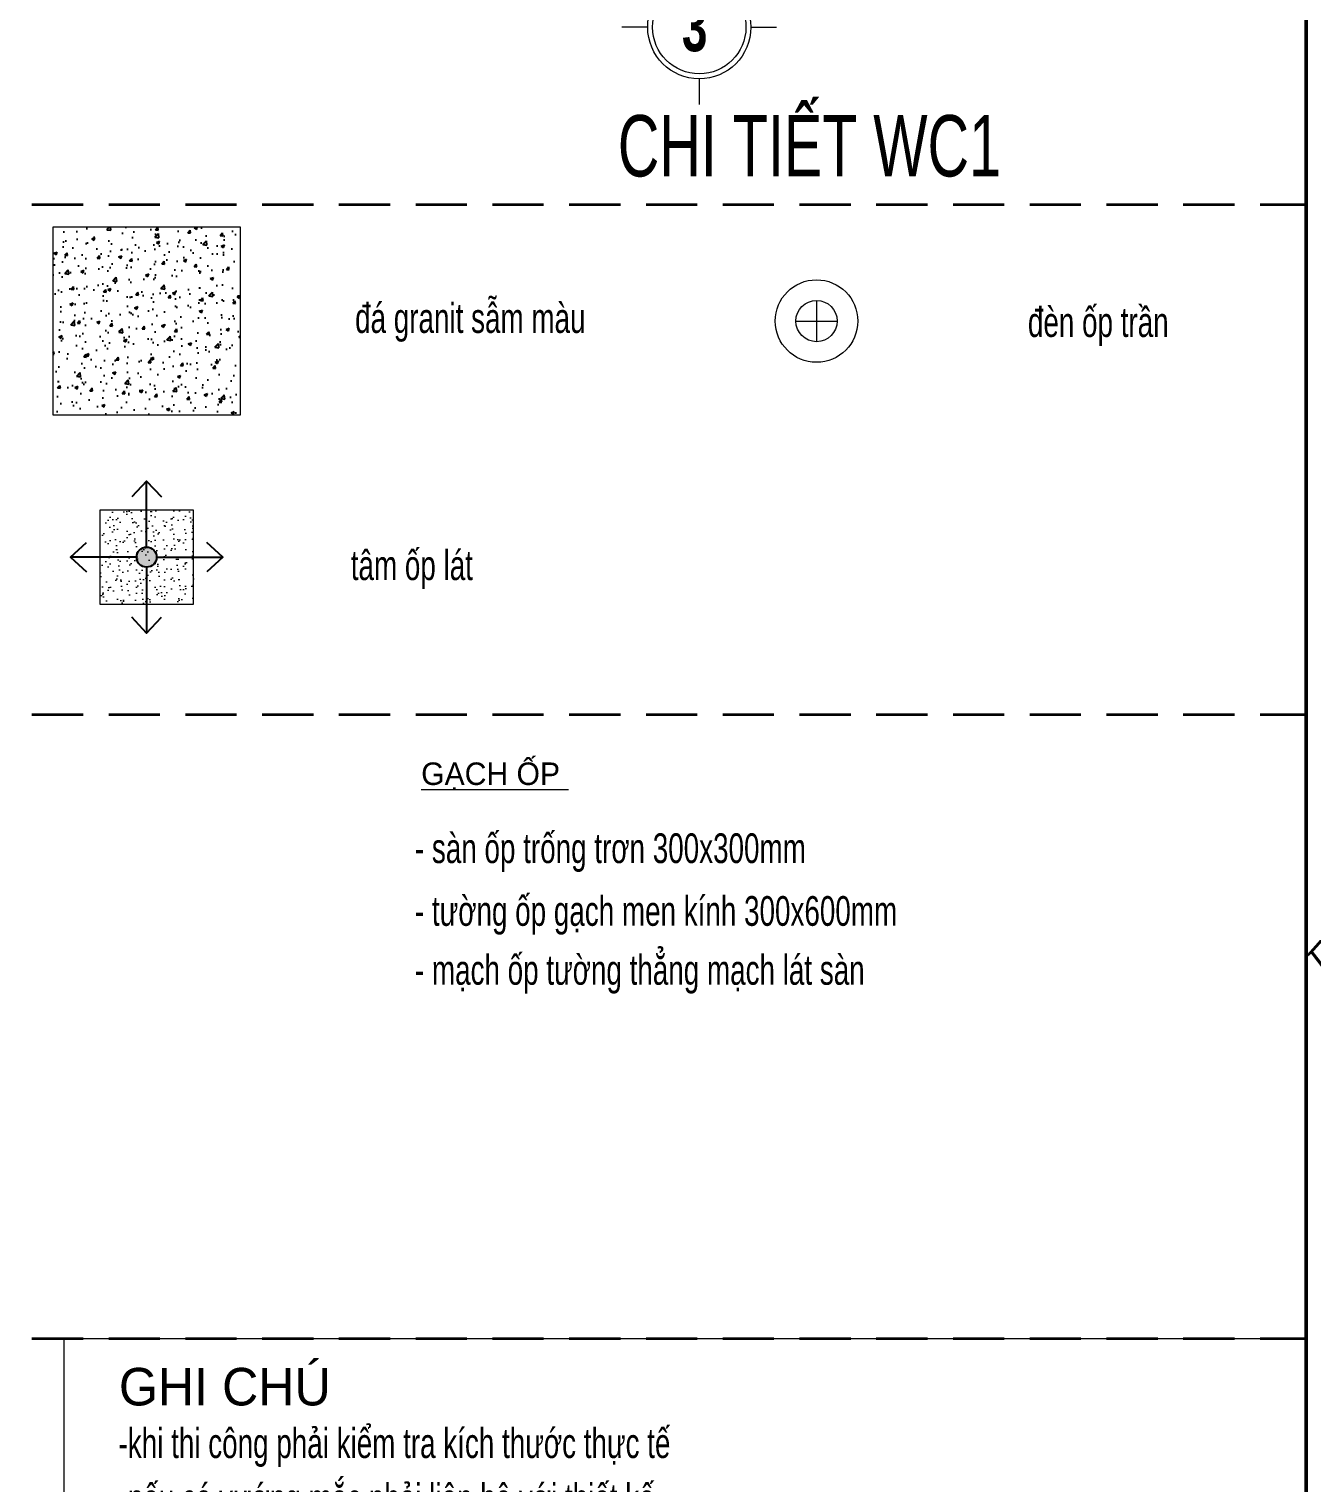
# Model space of a CAD drawing. Header units: millimetres. Extents: x 1336014 to 2939047, y -333549 to -60566.
# Drawn here: x 1380119 to 1383253, y -207071 to -203519 of the extents above; entities that cross this region are included whole.
import ezdxf
from ezdxf.enums import TextEntityAlignment as Align

# ---------------------------------------------------------------- set-up
doc = ezdxf.new("R2010")
doc.units = ezdxf.units.MM
doc.header["$MEASUREMENT"] = 0
doc.linetypes.add('$1$HIDDEN', pattern=[0.375, 0.25, -0.125])
for name, color, linetype, lineweight in [('01.Cut', 255, 'Continuous', 35), ('05.Text', 253, 'Continuous', 18), ('08.Dim', 156, 'Continuous', 15), ('11.Khung bo', 32, 'Continuous', 50), ('AUDIT_I_140723151307-0', 7, 'Continuous', 5), ('AUDIT_I_140806231233-0', 7, 'Continuous', 5), ('CA-dim', 8, 'Continuous', 13), ('CA.thay 145', 145, 'Continuous', 18), ('lat san', 139, 'Continuous', 13)]:
    doc.layers.add(name, color=color, linetype=linetype, lineweight=lineweight)
for name, color, linetype in [('diemnhan', 10, 'Continuous'), ('HACH', 250, 'Continuous'), ('text', 7, 'Continuous')]:
    doc.layers.add(name, color=color, linetype=linetype)
doc.styles.add('AVANTHB', font='')
doc.styles.add('CA.JSC1', font='', dxfattribs={"width": 0.8})
doc.styles.add('TT5_Ghi chu 1', font='', dxfattribs={"width": 0.7, "height": 240})
doc.styles.add('TT5_Text Dim', font='hoatbif.shx', dxfattribs={"width": 0.6})
doc.styles.add('VnAvantH', font='')
doc.styles.get('AVANTHB').set_extended_font_data('.VnAvantH', bold=True)
doc.styles.get('CA.JSC1').set_extended_font_data('.VnAvantH')
doc.styles.get('TT5_Ghi chu 1').set_extended_font_data('.VnBlackH')
doc.styles.get('VnAvantH').set_extended_font_data('.VnAvantH')

# ---------------------------------------------------------------- blocks, each defined once
blk = doc.blocks.new('100')
at = {"layer": '11.Khung bo', "const_width": 26.7}
blk.add_lwpolyline([(1860913, -945240), (1860913, -916940), (1896063, -916940), (1896063, -945240)], close=True, dxfattribs=at)
blk.add_lwpolyline([(1860913, -945240), (1860913, -916940), (1896063, -916940), (1896063, -945240)], close=True, dxfattribs=at)
blk.add_lwpolyline([(1860913, -945240), (1860913, -916940), (1896063, -916940), (1896063, -945240)], close=True, dxfattribs=at)
at = {"layer": '05.Text', "style": 'VnAvantH'}
blk.add_text('KTS.lª thÕ trinh', height=198, dxfattribs=at).set_placement((1898428, -936733), align=Align.RIGHT)
blk = doc.blocks.new('DANHTRUC')
for p, q in [((980383, -947347), (980383, -947137)), ((979963, -947767), (979753, -947767)), ((980803, -947767), (981013, -947767)), ((980383, -948187), (980383, -948397))]:
    blk.add_line(p, q)
for radius in [420, 380]:
    blk.add_circle((980383, -947767), radius)
blk = doc.blocks.new('dfgdgdggdg')
at = {"color": 147}
for p, q in [((0, 55), (0, -55)), ((-55, 0), (55, 0))]:
    blk.add_line(p, q, dxfattribs=at)
blk.add_circle((0, 0), 110)
blk.add_circle((0, 0), 55, dxfattribs=at)

msp = doc.modelspace()

# ---------------------------------------------------------------- hatches: boundary and pattern name
at = {"layer": 'diemnhan'}
msp.add_hatch(color=256, dxfattribs=at).paths.add_polyline_path([(1380406.5, -204784.7, 1), (1380406.5, -204833.7, 1)])
at = {"layer": 'HACH'}
h = msp.add_hatch(dxfattribs=at)
h.set_pattern_fill('AR-CONC', color=256, scale=11)
h.set_pattern_definition([(50, (999104.8, -288442.484), (78.89862, -6.902735), [8.25, -90.75]), (355, (999104.8, -288442.48), (-15.262647, 82.741135), [6.6, -72.6]), (100.451444, (999111.38, -288443.06), (63.635973, 75.838399), [7.011421, -77.125632]), (46.1842, (999104.8, -288420.48), (117.396546, -18.20712), [12.375, -136.125]), (96.635635, (999114.59, -288422), (102.812814, 107.153046), [10.517138, -115.688514]), (351.184164, (999104.8, -288420.48), (102.812814, 107.153046), [9.9, -108.9]), (21, (999115.8, -288425.984), (65.659776, -44.288078), [8.25, -90.75]), (326, (999115.8, -288425.98), (26.764687, 79.766505), [6.6, -72.6]), (71.451445, (999121.274, -288429.674), (92.424461, 35.478427), [7.011421, -77.125632]), (37.5, (999104.802, -288442.484), (1.337584, 36.618324), [0, -71.72, 0, -73.7, 0, -72.875]), (7.5, (999104.802, -288442.484), (28.937649, 43.3852883), [0, -42.02, 0, -70.07, 0, -27.775]), (327.5, (999080.272, -288442.484), (58.720468, -2.481036), [0, -27.5, 0, -85.8, 0, -113.85]), (317.5, (999069.27, -288442.484), (64.1504786, 11.011548), [0, -35.75, 0, -56.98, 0, -80.85])])
h.paths.add_polyline_path([(1380177.3, -204461.6), (1380635.7, -204461.6), (1380635.7, -204003.3), (1380177.3, -204003.3)])
at = {"layer": 'HACH', "lineweight": 5}
h = msp.add_hatch(dxfattribs=at)
h.set_pattern_fill('AR-SAND', color=256, scale=18.333333, angle=90, style=0)
h.set_pattern_definition([(127.5, (787502.643, -1587826.186), (-35.32510243, -1.15487823), [0, -27.86666667, 0, -31.16666667, 0, -29.79166667]), (97.5, (787502.643, -1587826.186), (-51.7393445, 32.4459063), [0, -15.03333333, 0, -25.11666667, 0, -9.625]), (57.5, (787502.643, -1587848.736), (-0.1037493, 57.0926008), [0, -9.16666667, 0, -33, 0, -43.08333333]), (47.5, (787502.643, -1587848.736), (-16.0907187, 55.1123211), [0, -4.58333333, 0, -21.63333333, 0, -24.75])])
h.paths.add_polyline_path([(1380521.1, -204694.6), (1380291.9, -204694.6), (1380291.9, -204923.8), (1380521.1, -204923.8)])

# ---------------------------------------------------------------- linework, layer by layer
at = {"layer": '01.Cut', "color": 6, "linetype": '$1$HIDDEN', "ltscale": 500}
for points in [[(1377126.4, -203948), (1383238.9, -203948)], [(1377126.4, -205193.9), (1383238.9, -205193.9)], [(1377126.4, -206718.4), (1383238.9, -206718.4)]]:
    msp.add_lwpolyline(points, dxfattribs=at)
at = {"layer": '08.Dim'}
msp.add_lwpolyline([(1380205.2, -206718.4), (1383238.9, -206718.4), (1383238.9, -207464.6), (1380205.2, -207464.6)], close=True, dxfattribs=at)
at = {"layer": 'CA.thay 145'}
msp.add_lwpolyline([(1380521.1, -204694.6), (1380291.9, -204694.6), (1380291.9, -204923.8), (1380521.1, -204923.8)], close=True, dxfattribs=at)
at = {"layer": 'diemnhan'}
for points in [[(1380406.5, -204784.7), (1380406.5, -204623.3), (1380370.4, -204662.3)], [(1380406.5, -204784.7), (1380406.5, -204623.3), (1380442.6, -204662.3)], [(1380382, -204809.2), (1380220.6, -204809.2), (1380259.6, -204773.1)], [(1380431, -204809.2), (1380592.4, -204809.2), (1380553.4, -204773.1)], [(1380382, -204809.2), (1380220.6, -204809.2), (1380259.6, -204845.3)], [(1380431, -204809.2), (1380592.4, -204809.2), (1380553.4, -204845.3)], [(1380406.5, -204833.7), (1380406.5, -204995.1), (1380370.4, -204956.1)], [(1380406.5, -204833.7), (1380406.5, -204995.1), (1380442.6, -204956.1)]]:
    msp.add_lwpolyline(points, dxfattribs=at)
msp.add_circle((1380406.5, -204809.2), 24.5, dxfattribs=at)
at = {"layer": 'lat san'}
msp.add_lwpolyline([(1380177.3, -204461.6), (1380635.7, -204461.6), (1380635.7, -204003.3), (1380177.3, -204003.3)], close=True, dxfattribs=at)

# ---------------------------------------------------------------- block references
at = {"layer": '05.Text'}
for name, p, xscale, yscale, zscale in [('100', (757538.2, 103311.7), 0.33, 0.33, 0.33), ('DANHTRUC', (1087641.6, 80815.6), 0.3, 0.3, 0.3)]:
    msp.add_blockref(name, p, dxfattribs=dict(at, xscale=xscale, yscale=yscale, zscale=zscale))
at = {"layer": 'CA-dim', "xscale": 0.9166666665812938, "yscale": 0.9166666665812938, "zscale": 0.9166666665812938}
msp.add_blockref('dfgdgdggdg', (1382043, -204232.4), dxfattribs=at)

# ---------------------------------------------------------------- texts
at = {"layer": '05.Text', "width": 0.7}
for s, height, style, p in [('3', 120, 'AVANTHB', (1381714.1, -203573)), ('chi tiÕt wc1', 150, 'TT5_Ghi chu 1', (1381557.6, -203879.1))]:
    msp.add_text(s, height=height, dxfattribs=dict(at, style=style)).set_placement(p)
at = {"layer": 'AUDIT_I_140723151307-0', "style": 'CA.JSC1'}
msp.add_text('%%Ug¹ch èp ', height=55, dxfattribs=at).set_placement((1381077.2, -205366))
at = {"layer": 'AUDIT_I_140806231233-0', "style": 'CA.JSC1'}
msp.add_text('GHI CHó', height=91.67, dxfattribs=at).set_placement((1380338.8, -206836.2), align=Align.MIDDLE_LEFT)
at = {"layer": 'text', "style": 'TT5_Text Dim', "width": 0.7}
for s, p in [('®¸ granit sÉm mµu', (1380915.8, -204225.1)), ('®Ìn èp trÇn', (1382559.3, -204234.9)), ('t©m èp l¸t ', (1380905.2, -204829)), ('-khi thi c«ng ph¶i kiÓm tra kÝch th\xadíc thùc tÕ', (1380338, -206974.2)), ('-nÕu cã v\xadíng m¾c ph¶i liªn hÖ víi thiÕt kÕ ', (1380338, -207109.5))]:
    msp.add_text(s, height=72.6, dxfattribs=at).set_placement(p, align=Align.MIDDLE_LEFT)
for s, p in [('- sµn èp trèng tr¬n 300x300mm ', (1381061.9, -205556.8)), ('- t\xadêng èp g¹ch men kÝnh 300x600mm', (1381061.9, -205710.1)), ('- m¹ch èp t\xadêng th¼ng m¹ch l¸t sµn', (1381061.9, -205854.1))]:
    msp.add_text(s, height=72.6, dxfattribs=at).set_placement(p)

doc.saveas('drawing.dxf')
